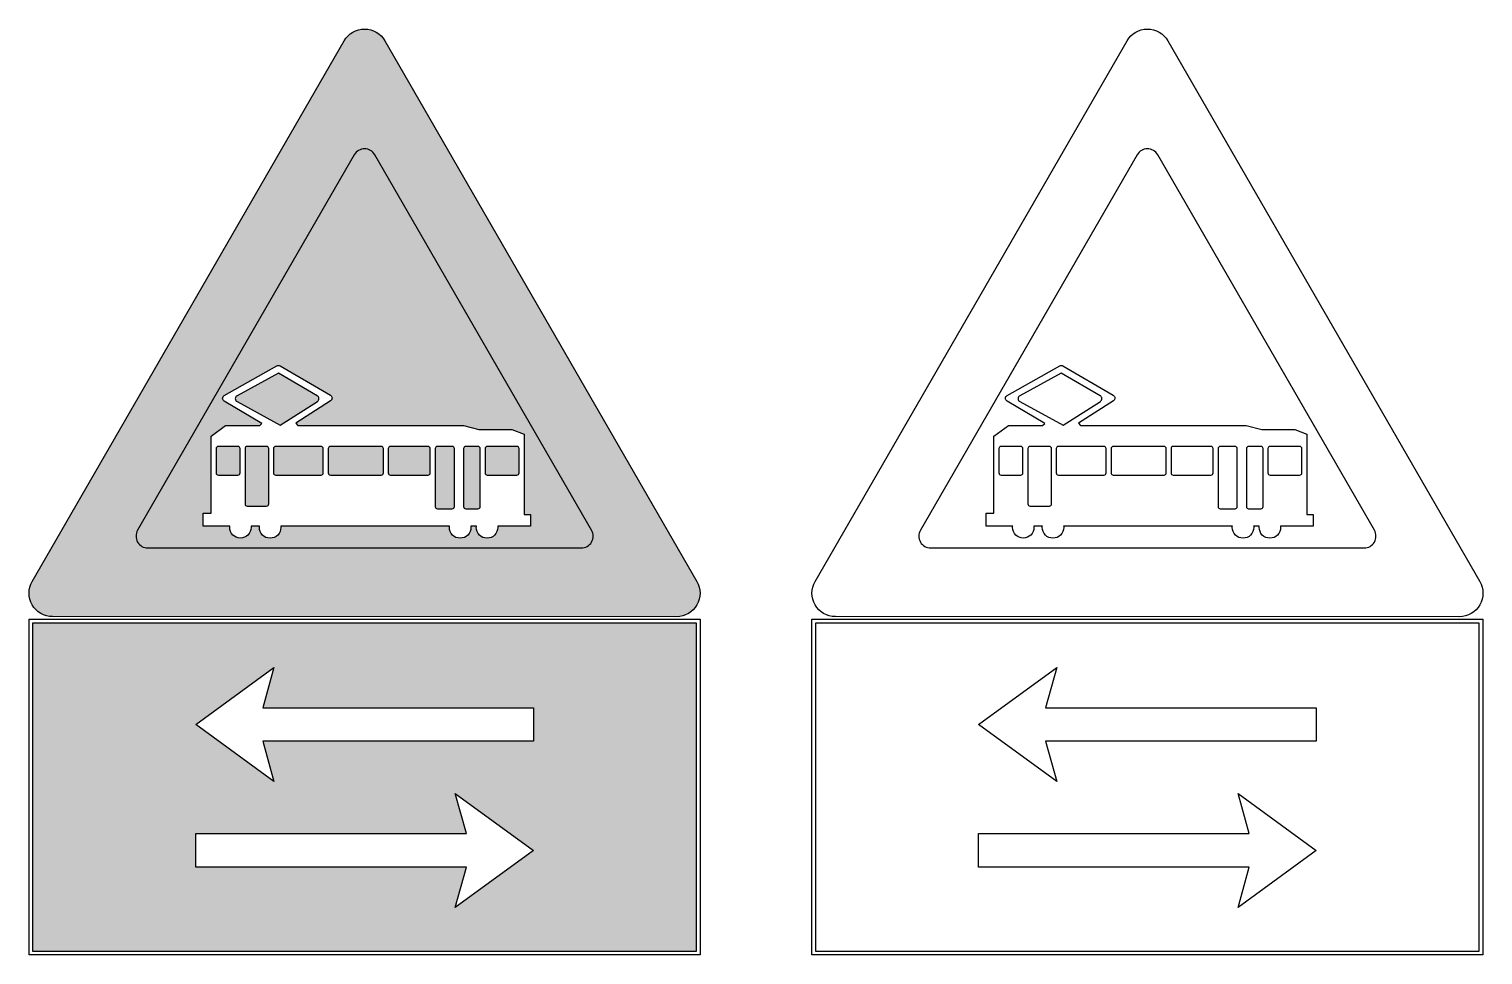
# Model space of a CAD drawing. Extents: x -550 to 750, y 36 to 864.
import ezdxf

# ---------------------------------------------------------------- set-up
doc = ezdxf.new("R2010")
doc.units = 0
doc.header["$MEASUREMENT"] = 0

msp = doc.modelspace()

# ---------------------------------------------------------------- hatches: boundary and pattern name
h = msp.add_hatch(color=1)
edge = h.paths.add_edge_path()
edge.add_line((-231.8050000000001, 853.309), (47.19299999999987, 370.076))
edge.add_arc((28.97745558521781, 359.5820829474354), 21.02209203274029, -89.94673162691709, 29.94610737771012, ccw=False)
edge.add_line((28.99699999999984, 338.56), (-528.9970000000001, 338.562))
edge.add_arc((-528.977992214331, 359.5837731205747), 21.021781713947, 150.0524308020453, 269.94819344716154, ccw=False)
edge.add_line((-547.1930000000001, 370.078), (-268.1970000000001, 853.309))
edge.add_arc((-250.0010000000001, 842.782073385161), 21.02166977083896, 30.050656878707173, 149.9493431212928, ccw=False)
edge = h.paths.add_edge_path(flags=16)
edge.add_arc((-56.23384041059743, 410.5558459732607), 10.604850538799, 270.0531656787379, 389.9484123904238)
edge.add_line((-47.04500000000007, 415.85), (-240.8200000000001, 751.482))
edge.add_arc((-249.9995000000001, 746.1704854933662), 10.60544231063379, 30.05487035694183, 149.9451296430582)
edge.add_line((-259.1790000000001, 751.482), (-452.9550000000002, 415.849))
edge.add_arc((-443.7667418691194, 410.5551761935604), 10.60418115524833, 150.0515629821241, 269.9445739667945)
edge.add_line((-443.7770000000001, 399.951), (-56.22400000000016, 399.951))
h = msp.add_hatch(color=7)
edge = h.paths.add_edge_path()
edge.add_arc((-56.23384041059743, 410.5558459732607), 10.604850538799, 270.0531656787379, 389.9484123904238)
edge.add_line((-47.04500000000007, 415.85), (-240.8200000000001, 751.482))
edge.add_arc((-249.9995000000001, 746.1704854933662), 10.60544231063379, 30.05487035694183, 149.9451296430582)
edge.add_line((-259.1790000000001, 751.482), (-452.9550000000002, 415.849))
edge.add_arc((-443.7667418691194, 410.5551761935604), 10.60418115524833, 150.0515629821241, 269.9445739667945)
edge.add_line((-443.7770000000001, 399.951), (-56.22400000000016, 399.951))
edge = h.paths.add_edge_path(flags=16)
edge.add_line((-341.8480000000001, 511.377), (-375.5300000000001, 531.222))
edge.add_arc((-374.0243075708868, 533.7172147101143), 2.914310577248017, 118.88332642742071, 238.8918743399839, ccw=False)
edge.add_line((-375.4320000000001, 536.269), (-328.4220000000001, 562.793))
edge.add_arc((-326.9865000000001, 560.2833414531156), 2.891201527384446, 60.23086821641482, 119.76913178358521, ccw=False)
edge.add_line((-325.5510000000001, 562.793), (-280.5210000000001, 536.566))
edge.add_arc((-282.016665850556, 534.0116966285252), 2.959980075954347, -57.401951590489716, 59.649001953191714, ccw=False)
edge.add_line((-280.4220000000001, 531.518), (-311.5370000000001, 511.575))
edge.add_line((-311.5370000000001, 511.575), (-309.7110000000001, 509.547))
edge.add_line((-309.7110000000001, 509.547), (-161.5620000000001, 509.547))
edge.add_line((-161.5620000000001, 509.547), (-147.8040000000001, 505.886))
edge.add_line((-147.8040000000001, 505.886), (-118.3130000000001, 505.886))
edge.add_line((-118.3130000000001, 505.886), (-107.4270000000001, 501.63))
edge.add_line((-107.4270000000001, 501.63), (-107.4270000000001, 429.977))
edge.add_line((-107.4270000000001, 429.977), (-101.6860000000001, 429.977))
edge.add_line((-101.6860000000001, 429.977), (-101.6860000000001, 419.486))
edge.add_line((-101.6860000000001, 419.486), (-130.9300000000001, 419.486))
edge.add_arc((-140.6935388840048, 418.4884444774086), 9.814367455935422, -1.106035943743791, 5.833753030455284, ccw=False)
edge.add_arc((-140.4805000000001, 418.299), 9.599500000000035, -180, 0, ccw=False)
edge.add_arc((-140.2434611159955, 418.0926349858903), 9.838703356417684, 171.8583543318287, 178.7981433060279, ccw=False)
edge.add_line((-149.9830000000002, 419.486), (-155.0280000000001, 419.486))
edge.add_arc((-164.7675388840048, 418.0926349858903), 9.838703356417676, 1.201856693972104, 8.14164566817118, ccw=False)
edge.add_arc((-164.5300000000001, 418.299), 9.59899999999999, -180, 0, ccw=False)
edge.add_arc((-164.2919611159954, 418.0843889548162), 9.839379650472678, 171.8104084220217, 178.7501973962208, ccw=False)
edge.add_line((-174.0310000000001, 419.486), (-324.9580000000001, 419.486))
edge.add_arc((-334.6965388840048, 418.0761429237436), 9.84006283367848, 1.2977418894952848, 8.237530863694474, ccw=False)
edge.add_arc((-334.4580000000001, 418.299), 9.598999999999933, -180, 0, ccw=False)
edge.add_arc((-334.2209611159955, 418.1008810169639), 9.838033952934392, 171.9063067999256, 178.8460957741248, ccw=False)
edge.add_line((-343.9610000000001, 419.486), (-351.4800000000001, 419.486))
edge.add_arc((-361.2680388840048, 418.8925), 9.806015880304662, -3.4698944870996797, 3.4698944870993955, ccw=False)
edge.add_arc((-361.0310000000001, 418.299), 9.550999999999988, -180, 0, ccw=False)
edge.add_arc((-360.7444611159955, 418.0761429237436), 9.840062833678484, 171.7624691363056, 178.7022581105047, ccw=False)
edge.add_line((-370.4830000000001, 419.486), (-394.3340000000001, 419.486))
edge.add_line((-394.3340000000001, 419.486), (-394.3340000000001, 431.065))
edge.add_line((-394.3340000000001, 431.065), (-387.3080000000001, 431.065))
edge.add_line((-387.3080000000001, 431.065), (-387.3080000000001, 499.948))
edge.add_line((-387.3080000000001, 499.948), (-374.3430000000001, 509.547))
edge.add_line((-374.3430000000001, 509.547), (-343.7230000000001, 509.547))
edge.add_line((-343.7230000000001, 509.547), (-341.8480000000001, 511.377))
edge = h.paths.add_edge_path(flags=0)
edge.add_arc((-380.7708553964247, 488.7838562278724), 1.979144934075366, 90.06208578034239, 179.9668880645584)
edge.add_line((-382.7500000000001, 488.785), (-382.7500000000001, 467.097))
edge.add_arc((-380.7707065115314, 467.0982925817506), 1.979293910530289, 180.0374171232754, 269.9336090318242)
edge.add_line((-380.7730000000001, 465.119), (-363.2810000000001, 465.119))
edge.add_arc((-363.2827122751747, 467.0987122751746), 1.97971301565735, 270.049555744861, 359.950444255139)
edge.add_line((-361.3030000000002, 467.097), (-361.3030000000002, 488.785))
edge.add_arc((-363.2827258101651, 488.7832741898351), 1.979726562395365, 0.04994712557321993, 89.95005287442513)
edge.add_line((-363.2810000000001, 490.763), (-380.7730000000001, 490.763))
edge = h.paths.add_edge_path(flags=0)
edge.add_arc((-354.9457775736038, 488.7837784443955), 1.979222803362124, 90.06433620274227, 179.9646376421578)
edge.add_line((-356.9250000000001, 488.785), (-356.9250000000001, 439.31))
edge.add_arc((-354.9461634465973, 439.3118365534029), 1.978837405653052, 180.0531760586501, 269.9468239413499)
edge.add_line((-354.9480000000001, 437.333), (-337.6420000000001, 437.333))
edge.add_arc((-337.643755376811, 439.3117553768109), 1.978756155418248, 270.0508277362193, 359.9491722637807)
edge.add_line((-335.6650000000001, 439.31), (-335.6650000000001, 488.785))
edge.add_arc((-337.6443036406963, 488.7836972711546), 1.979304069408127, 0.03771066368135927, 89.93331549141693)
edge.add_line((-337.6420000000001, 490.763), (-354.9480000000001, 490.763))
edge = h.paths.add_edge_path(flags=0)
edge.add_arc((-329.4932606546215, 467.0997411040696), 1.980741242056202, 180.0792903894717, 269.978613374689)
edge.add_line((-329.4940000000001, 465.119), (-288.8830000000002, 465.119))
edge.add_arc((-288.8848476351351, 467.098847635135), 1.979848497260649, 270.053469601752, 359.9465303982448)
edge.add_line((-286.9050000000001, 467.097), (-286.9050000000001, 488.785))
edge.add_arc((-288.884779952361, 488.7832200476391), 1.979780752507903, 0.05151265948349489, 89.94848734051814)
edge.add_line((-288.8830000000002, 490.763), (-329.4940000000001, 490.763))
edge.add_arc((-329.4931929752002, 488.7821911480769), 1.980809016322904, 90.02334355099211, 179.9187526848465)
edge.add_line((-331.4740000000001, 488.785), (-331.4740000000001, 467.097))
edge = h.paths.add_edge_path(flags=0)
edge.add_arc((-280.5467505030645, 467.0992503814134), 1.980250775616599, 180.0651116447578, 269.9638475557963)
edge.add_line((-280.5480000000001, 465.119), (-235.0860000000001, 465.119))
edge.add_arc((-235.0878544037199, 467.0988544037198), 1.979855272170572, 270.0536652975006, 359.9463347024977)
edge.add_line((-233.1080000000001, 467.097), (-233.1080000000001, 488.785))
edge.add_arc((-235.087786720387, 488.7832132796132), 1.979787526627526, 0.05170835246544347, 89.94829164753456)
edge.add_line((-235.0860000000001, 490.763), (-280.5480000000001, 490.763))
edge.add_arc((-280.546682822805, 488.7826819041106), 1.980318533939121, 90.03810937403372, 179.9329314254125)
edge.add_line((-282.5270000000001, 488.785), (-282.5270000000001, 467.097))
edge = h.paths.add_edge_path(flags=0)
edge.add_arc((-226.9217775736037, 467.0992232971883), 1.980223674500799, 180.0643288805692, 269.9646303199847)
edge.add_line((-226.9230000000001, 465.119), (-193.2930000000001, 465.119))
edge.add_arc((-193.2948408666062, 467.0988408666061), 1.979841722429696, 270.053273906282, 359.9467260937172)
edge.add_line((-191.3150000000001, 467.097), (-191.3150000000001, 488.785))
edge.add_arc((-193.2947698004269, 488.7832301995732), 1.979770591476544, 0.05121912052794752, 89.9487808794737)
edge.add_line((-193.2930000000001, 490.763), (-226.9230000000001, 490.763))
edge.add_arc((-226.9217098955793, 488.7827089905719), 1.980291429661628, 90.03732659878474, 179.9337142006619)
edge.add_line((-228.9020000000001, 488.785), (-228.9020000000001, 467.097))
edge = h.paths.add_edge_path(flags=0)
edge.add_arc((-171.605276568369, 436.9952756702049), 1.979276979462165, 270.0659017355446, 359.9630721093559)
edge.add_line((-169.6260000000001, 436.994), (-169.6260000000001, 488.785))
edge.add_arc((-171.6052156589014, 488.7837852084692), 1.979216031705118, 0.03516666748760892, 89.93585948761465)
edge.add_line((-171.6030000000002, 490.763), (-184.8150000000002, 490.763))
edge.add_arc((-184.8131895910824, 488.7831895910823), 1.979811236668646, 90.05239328008388, 179.9476067199169)
edge.add_line((-186.7930000000001, 488.785), (-186.7930000000001, 436.994))
edge.add_arc((-184.8133181777365, 436.9956818222636), 1.979682536652559, 180.0486751423016, 269.9513248576952)
edge.add_line((-184.8150000000002, 435.016), (-171.6030000000002, 435.016))
edge = h.paths.add_edge_path(flags=0)
edge.add_arc((-148.5962562647103, 436.9962571526094), 1.980257551093272, 270.0363481359438, 359.9346926635038)
edge.add_line((-146.6160000000001, 436.994), (-146.6160000000001, 488.785))
edge.add_arc((-148.5961784386768, 488.7828207127699), 1.980179637884623, 0.06305689819828163, 89.96590230235655)
edge.add_line((-148.5950000000001, 490.763), (-159.5430000000001, 490.763))
edge.add_arc((-159.5402132796133, 488.7842150862061), 1.978786876060451, 90.08068952324287, 179.9772728183119)
edge.add_line((-161.5190000000001, 488.785), (-161.5190000000001, 436.994))
edge.add_arc((-159.5398520129774, 436.9951471538644), 1.97914831947935, 180.0332097791334, 269.9378163759669)
edge.add_line((-159.542, 435.016), (-148.5950000000001, 435.016))
edge = h.paths.add_edge_path(flags=0)
edge.add_arc((-140.3033012595922, 488.7843029772266), 1.97869886317554, 90.07814553603477, 179.9798168055231)
edge.add_line((-142.282, 488.785), (-142.282, 467.097))
edge.add_arc((-140.3032335835235, 467.0977646304135), 1.978766564209955, 180.0221401035685, 269.9198975548752)
edge.add_line((-140.3060000000002, 465.119), (-113.8910000000001, 465.119))
edge.add_arc((-113.8927562647102, 467.0987562647101), 1.979757043711319, 270.0508277362198, 359.9491722637802)
edge.add_line((-111.9130000000001, 467.097), (-111.9130000000001, 488.785))
edge.add_arc((-113.8928239455285, 488.7831760544716), 1.979824785698183, 0.05278466881430147, 89.9472153311857)
edge.add_line((-113.8910000000001, 490.763), (-140.3060000000002, 490.763))
edge = h.paths.add_edge_path(flags=0)
edge.add_line((-364.0500000000001, 530.825), (-325.3540000000002, 509.647))
edge.add_line((-325.3540000000002, 509.647), (-292.0990000000001, 531.024))
edge.add_arc((-293.7437716869282, 533.4865709202103), 2.961339129378061, 303.7392924088008, 420.7766405813688)
edge.add_line((-292.2980000000001, 536.071), (-327.0360000000001, 556.26))
edge.add_line((-327.0360000000001, 556.26), (-364.0500000000001, 536.071))
edge.add_arc((-362.6135565929206, 533.4480000000001), 2.990568284079425, 118.7066019421503, 241.2933980578507)
h.paths.add_polyline_path([(-546.8460000000001, 39.5078), (46.76999999999987, 39.5078), (46.76999999999987, 332.883), (-546.8460000000001, 332.883)])
h.paths.add_polyline_path([(-99.00000000000011, 227.21), (-341.0000000000001, 227.21), (-331.0000000000001, 191.21), (-401.0000000000001, 242.21), (-331.0000000000001, 293.21), (-341.0000000000001, 257.21), (-99.00000000000011, 257.21)], flags=16)
h.paths.add_polyline_path([(-401.0000000000001, 144.592), (-159.0000000000001, 144.592), (-169.0000000000001, 180.592), (-99.00000000000011, 129.592), (-169.0000000000001, 78.5917), (-159.0000000000001, 114.592), (-401.0000000000001, 114.592)], flags=16)

# ---------------------------------------------------------------- linework, layer by layer
at = {"color": 1}
msp.add_lwpolyline([(-231.8050000000001, 853.309), (47.19299999999987, 370.076, -0.576727), (28.99699999999984, 338.56), (-528.9970000000001, 338.562, -0.5767439999999999), (-547.1930000000001, 370.078), (-268.1970000000001, 853.309, -0.576761)], format="xyb", close=True, dxfattribs=at)
for points in [[(468.195, 853.309), (747.193, 370.076, -0.576727), (728.997, 338.56), (171.003, 338.562, -0.5767439999999999), (152.807, 370.078), (431.8030000000001, 853.309, -0.576761)], [(-56.22400000000016, 399.951, 0.576741), (-47.04500000000007, 415.85), (-240.8200000000001, 751.482, 0.576712), (-259.1790000000001, 751.482), (-452.9550000000002, 415.849, 0.576728), (-443.7770000000001, 399.951)], [(643.776, 399.951, 0.576741), (652.955, 415.85), (459.18, 751.482, 0.576712), (440.821, 751.482), (247.045, 415.849, 0.576728), (256.223, 399.951)], [(-341.8480000000001, 511.377), (-375.5300000000001, 531.222, -0.5774), (-375.4320000000001, 536.269), (-328.4220000000001, 562.793, -0.265791), (-325.5510000000001, 562.793), (-280.5210000000001, 536.566, -0.560319), (-280.4220000000001, 531.518), (-311.5370000000001, 511.575), (-309.7110000000001, 509.547), (-161.5620000000001, 509.547), (-147.8040000000001, 505.886), (-118.3130000000001, 505.886), (-107.4270000000001, 501.63), (-107.4270000000001, 429.977), (-101.6860000000001, 429.977), (-101.6860000000001, 419.486), (-130.9300000000001, 419.486, -0.0302898), (-130.8810000000001, 418.299, -1), (-150.0800000000002, 418.299, -0.0302898), (-149.9830000000002, 419.486), (-155.0280000000001, 419.486, -0.0302898), (-154.9310000000002, 418.299, -1), (-174.1290000000001, 418.299, -0.0302898), (-174.0310000000001, 419.486), (-324.9580000000001, 419.486, -0.0302898), (-324.8590000000002, 418.299, -1), (-344.0570000000001, 418.299, -0.0302898), (-343.9610000000001, 419.486), (-351.4800000000001, 419.486, -0.0302898), (-351.4800000000001, 418.299, -1), (-370.5820000000001, 418.299, -0.0302898), (-370.4830000000001, 419.486), (-394.3340000000001, 419.486), (-394.3340000000001, 431.065), (-387.3080000000001, 431.065), (-387.3080000000001, 499.948), (-374.3430000000001, 509.547), (-343.7230000000001, 509.547)], [(358.152, 511.377), (324.47, 531.222, -0.5774), (324.568, 536.269), (371.578, 562.793, -0.265791), (374.449, 562.793), (419.479, 536.566, -0.560319), (419.578, 531.518), (388.463, 511.575), (390.289, 509.547), (538.438, 509.547), (552.196, 505.886), (581.687, 505.886), (592.573, 501.63), (592.573, 429.977), (598.314, 429.977), (598.314, 419.486), (569.07, 419.486, -0.0302898), (569.119, 418.299, -1), (549.92, 418.299, -0.0302898), (550.0169999999999, 419.486), (544.972, 419.486, -0.0302898), (545.069, 418.299, -1), (525.871, 418.299, -0.0302898), (525.969, 419.486), (375.042, 419.486, -0.0302898), (375.141, 418.299, -1), (355.943, 418.299, -0.0302898), (356.039, 419.486), (348.52, 419.486, -0.0302898), (348.52, 418.299, -1), (329.418, 418.299, -0.0302898), (329.517, 419.486), (305.666, 419.486), (305.666, 431.065), (312.692, 431.065), (312.692, 499.948), (325.657, 509.547), (356.277, 509.547)], [(-364.0500000000001, 530.825), (-325.3540000000002, 509.647), (-292.0990000000001, 531.024, 0.560241), (-292.2980000000001, 536.071), (-327.0360000000001, 556.26), (-364.0500000000001, 536.071, 0.592499)], [(335.95, 530.825), (374.646, 509.647), (407.901, 531.024, 0.560241), (407.702, 536.071), (372.964, 556.26), (335.95, 536.071, 0.592499)], [(-380.7730000000001, 490.763, 0.4137270000000001), (-382.7500000000001, 488.785), (-382.7500000000001, 467.097, 0.413683), (-380.7730000000001, 465.119), (-363.2810000000001, 465.119, 0.413707), (-361.3030000000002, 467.097), (-361.3030000000002, 488.785, 0.413703), (-363.2810000000001, 490.763)], [(-354.9480000000001, 490.763, 0.413704), (-356.9250000000001, 488.785), (-356.9250000000001, 439.31, 0.41367), (-354.9480000000001, 437.333), (-337.6420000000001, 437.333, 0.413694), (-335.6650000000001, 439.31), (-335.6650000000001, 488.785, 0.41368), (-337.6420000000001, 490.763)], [(-331.4740000000001, 467.097, 0.413699), (-329.4940000000001, 465.119), (-288.8830000000002, 465.119, 0.413667), (-286.9050000000001, 467.097), (-286.9050000000001, 488.785, 0.413687), (-288.8830000000002, 490.763), (-329.4940000000001, 490.763, 0.413679), (-331.4740000000001, 488.785)], [(-282.5270000000001, 467.097, 0.413696), (-280.5480000000001, 465.119), (-235.0860000000001, 465.119, 0.4136649999999999), (-233.1080000000001, 467.097), (-233.1080000000001, 488.785, 0.413685), (-235.0860000000001, 490.763), (-280.5480000000001, 490.763, 0.413676), (-282.5270000000001, 488.785)], [(-228.9020000000001, 467.097, 0.413704), (-226.9230000000001, 465.119), (-193.2930000000001, 465.119, 0.413669), (-191.3150000000001, 467.097), (-191.3150000000001, 488.785, 0.4136899999999999), (-193.2930000000001, 490.763), (-226.9230000000001, 490.763, 0.413684), (-228.9020000000001, 488.785)], [(-171.6030000000002, 435.016, 0.413688), (-169.6260000000001, 436.994), (-169.6260000000001, 488.785, 0.413706), (-171.6030000000002, 490.763), (-184.8150000000002, 490.763, 0.413678), (-186.7930000000001, 488.785), (-186.7930000000001, 436.994, 0.413716), (-184.8150000000002, 435.016)], [(-148.5950000000001, 435.016, 0.413694), (-146.6160000000001, 436.994), (-146.6160000000001, 488.785, 0.413717), (-148.5950000000001, 490.763), (-159.5430000000001, 490.763, 0.413685), (-161.5190000000001, 488.785), (-161.5190000000001, 436.994, 0.413726), (-159.542, 435.016)], [(-140.3060000000002, 490.763, 0.4137109999999999), (-142.282, 488.785), (-142.282, 467.097, 0.413691), (-140.3060000000002, 465.119), (-113.8910000000001, 465.119, 0.413694), (-111.9130000000001, 467.097), (-111.9130000000001, 488.785, 0.413674), (-113.8910000000001, 490.763)], [(319.227, 490.763, 0.4137270000000001), (317.25, 488.785), (317.25, 467.097, 0.413683), (319.227, 465.119), (336.719, 465.119, 0.413707), (338.6969999999999, 467.097), (338.6969999999999, 488.785, 0.413703), (336.719, 490.763)], [(345.052, 490.763, 0.413704), (343.075, 488.785), (343.075, 439.31, 0.41367), (345.052, 437.333), (362.358, 437.333, 0.413694), (364.335, 439.31), (364.335, 488.785, 0.41368), (362.358, 490.763)], [(368.526, 467.097, 0.413699), (370.506, 465.119), (411.117, 465.119, 0.413667), (413.095, 467.097), (413.095, 488.785, 0.413687), (411.117, 490.763), (370.506, 490.763, 0.413679), (368.526, 488.785)], [(417.473, 467.097, 0.413696), (419.452, 465.119), (464.914, 465.119, 0.4136649999999999), (466.892, 467.097), (466.892, 488.785, 0.413685), (464.914, 490.763), (419.452, 490.763, 0.413676), (417.473, 488.785)], [(471.098, 467.097, 0.413704), (473.077, 465.119), (506.707, 465.119, 0.413669), (508.685, 467.097), (508.685, 488.785, 0.4136899999999999), (506.707, 490.763), (473.077, 490.763, 0.413684), (471.098, 488.785)], [(528.3969999999999, 435.016, 0.413688), (530.374, 436.994), (530.374, 488.785, 0.413706), (528.3969999999999, 490.763), (515.185, 490.763, 0.413678), (513.207, 488.785), (513.207, 436.994, 0.413716), (515.185, 435.016)], [(551.405, 435.016, 0.413694), (553.384, 436.994), (553.384, 488.785, 0.413717), (551.405, 490.763), (540.457, 490.763, 0.413685), (538.481, 488.785), (538.481, 436.994, 0.413726), (540.4580000000001, 435.016)], [(559.694, 490.763, 0.4137109999999999), (557.7180000000001, 488.785), (557.7180000000001, 467.097, 0.413691), (559.694, 465.119), (586.109, 465.119, 0.413694), (588.087, 467.097), (588.087, 488.785, 0.413674), (586.109, 490.763)]]:
    msp.add_lwpolyline(points, format="xyb", close=True)
for points in [[(-550.0000000000001, 39.5078), (-550.0000000000001, 336.196), (-546.8450000000001, 336.196), (49.99999999999989, 336.196), (49.96199999999988, 332.883), (49.96199999999988, 39.5078), (49.99999999999989, 36.1957), (-550.0000000000001, 36.1957)], [(-546.8460000000001, 39.5078), (46.76999999999987, 39.5078), (46.76999999999987, 332.883), (-546.8460000000001, 332.883)], [(150, 39.5078), (150, 336.196), (153.155, 336.196), (750, 336.196), (749.962, 332.883), (749.962, 39.5078), (750, 36.1957), (150, 36.1957)], [(153.154, 39.5078), (746.77, 39.5078), (746.77, 332.883), (153.154, 332.883)], [(-99.00000000000011, 227.21), (-341.0000000000001, 227.21), (-331.0000000000001, 191.21), (-401.0000000000001, 242.21), (-331.0000000000001, 293.21), (-341.0000000000001, 257.21), (-99.00000000000011, 257.21)], [(601, 227.21), (359, 227.21), (369, 191.21), (299, 242.21), (369, 293.21), (359, 257.21), (601, 257.21)], [(-401.0000000000001, 144.592), (-159.0000000000001, 144.592), (-169.0000000000001, 180.592), (-99.00000000000011, 129.592), (-169.0000000000001, 78.5917), (-159.0000000000001, 114.592), (-401.0000000000001, 114.592)], [(299, 144.592), (541, 144.592), (531, 180.592), (601, 129.592), (531, 78.5917), (541, 114.592), (299, 114.592)]]:
    msp.add_lwpolyline(points, close=True)

doc.saveas('drawing.dxf')
